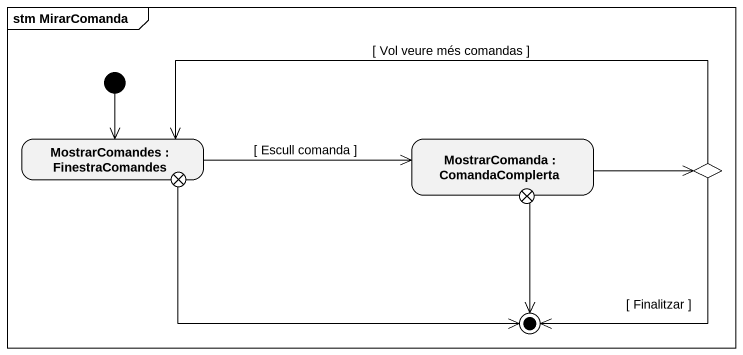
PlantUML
@startuml
mainframe stm MirarComanda
hide empty description
state "MostrarComandes : FinestraComandes" as MostrarComandes
state "MostrarComanda : ComandaComplerta" as MostrarComanda
state exit1 <<choice>>
state exit2 <<choice>>
state choice1 <<choice>>
[*] --> MostrarComandes
MostrarComandes -right-> MostrarComanda : [ Escull comanda ]
MostrarComanda -right-> choice1
choice1 -left-> MostrarComandes : [ Vol veure més comandas ]
exit1 -right-> [*]
exit2 --> [*]
choice1 --> [*] : [ Finalitzar ]
@enduml
